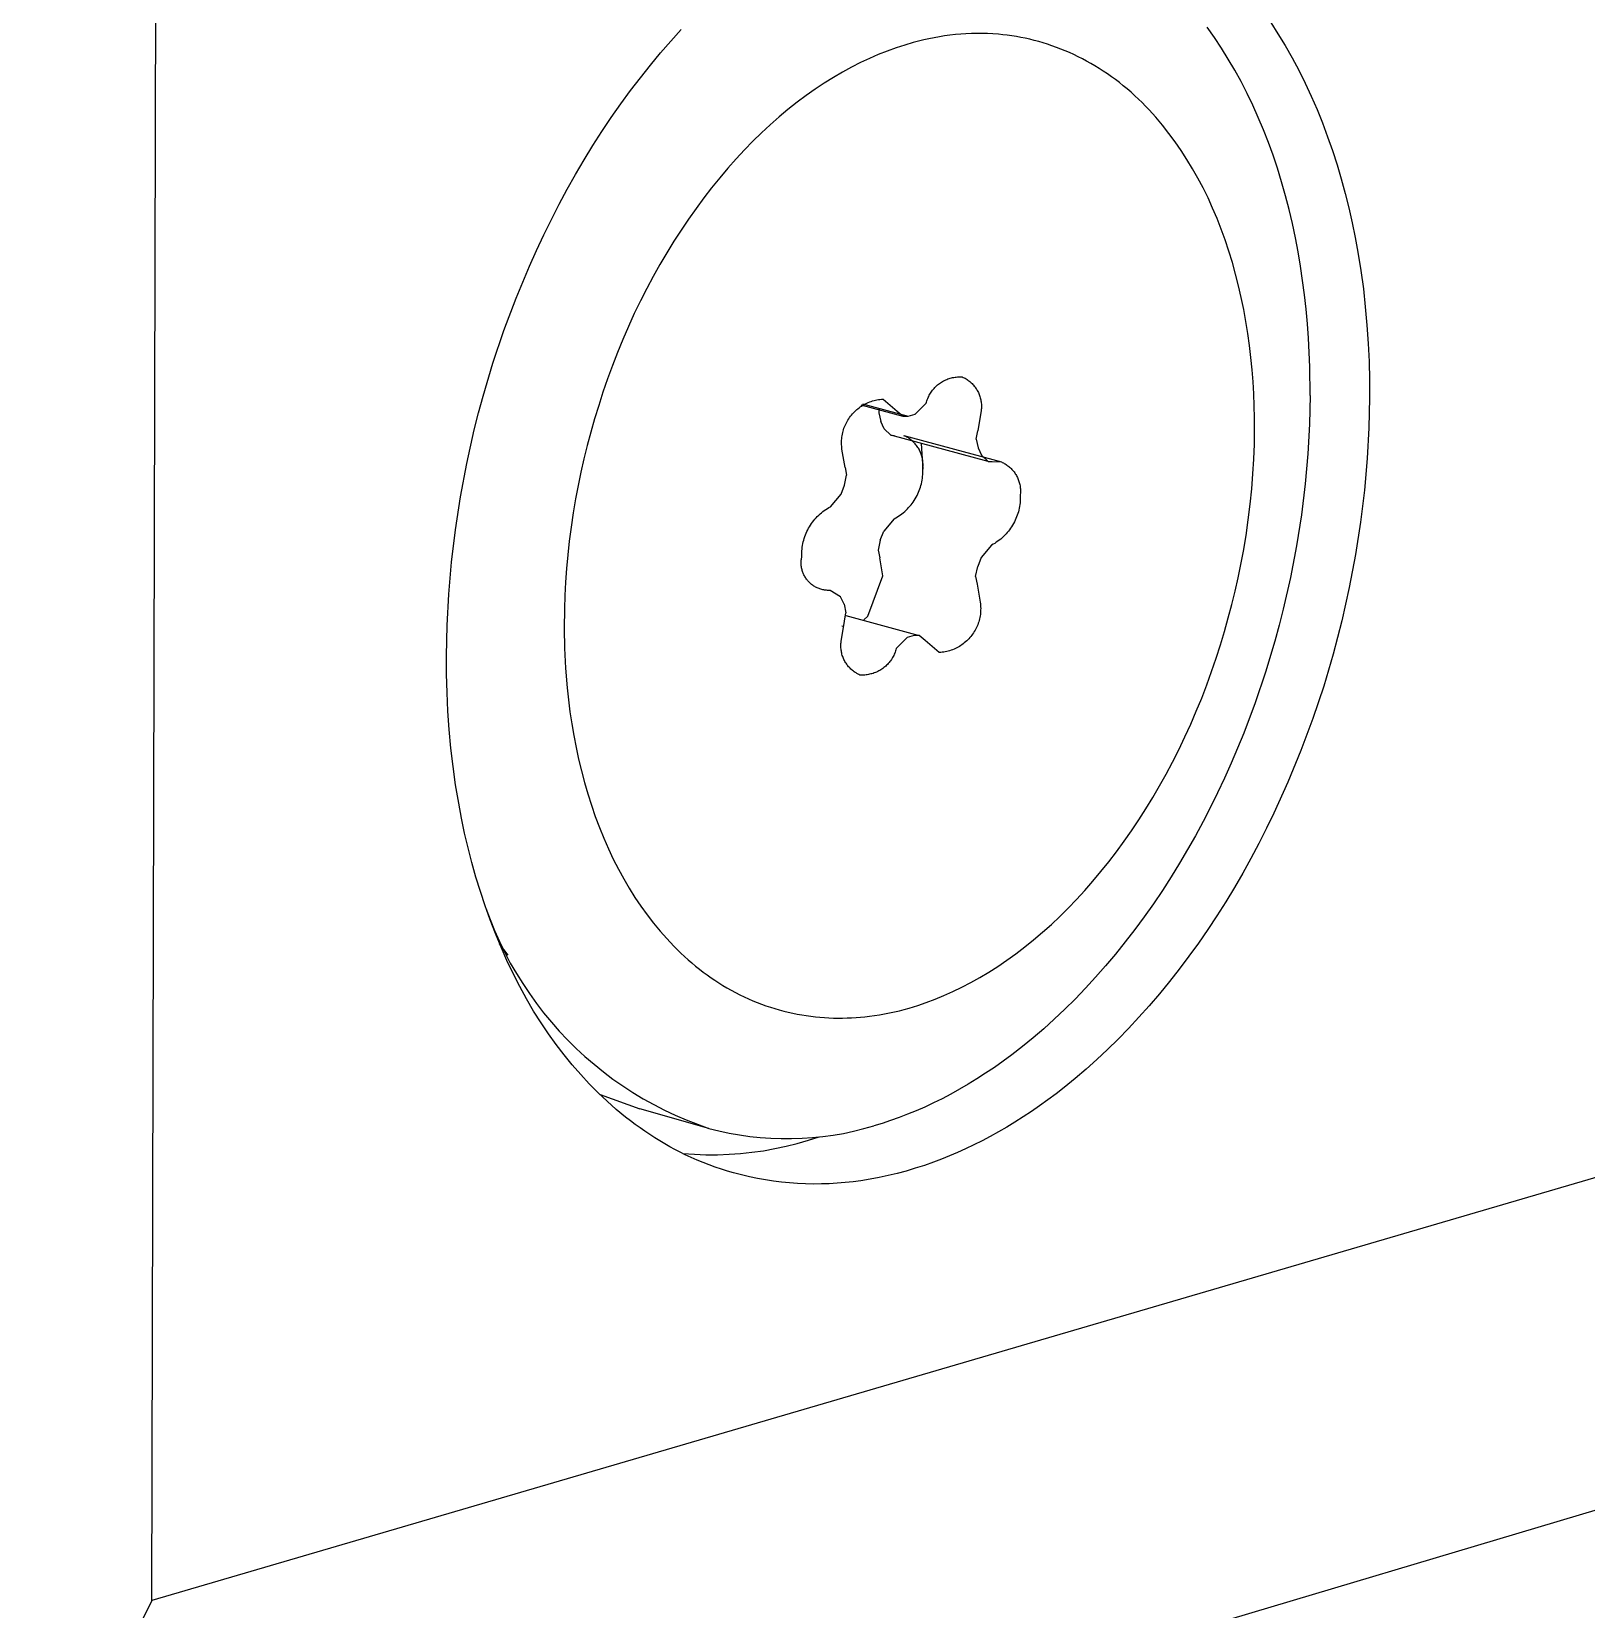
# Model space of a CAD drawing. Header units: millimetres. Extents: x -573 to 3430, y 0 to 3769.
# Drawn here: x 1583.23 to 1598.16, y 269.02 to 284.17 of the extents above; entities that cross this region are included whole.
import ezdxf

# ---------------------------------------------------------------- set-up
doc = ezdxf.new("R2010")
doc.units = ezdxf.units.MM
doc.layers.add('01 Basic thick', color=7, linetype='Continuous', lineweight=35)

msp = doc.modelspace()

# ---------------------------------------------------------------- linework, layer by layer
at = {"layer": '01 Basic thick', "lineweight": -3}
for p, q in [((1584.381, 269.102), (1584.514, 323.545)), ((1656.379, 290.189), (1584.381, 269.102)), ((1583.728, 265.642), (1653.498, 286.442)), ((1589.367, 284.08), (1589.467, 284.19)), ((1594.589, 284.115), (1594.519, 284.214)), ((1595.13, 284.258), (1595.199, 284.151)), ((1589.268, 283.966), (1589.367, 284.08)), ((1591.53, 284.015), (1591.445, 283.984)), ((1591.614, 284.042), (1591.53, 284.015)), ((1591.696, 284.066), (1591.614, 284.042)), ((1591.746, 284.079), (1591.696, 284.066)), ((1591.796, 284.091), (1591.746, 284.079)), ((1591.846, 284.102), (1591.796, 284.091)), ((1591.896, 284.112), (1591.846, 284.102)), ((1591.947, 284.121), (1591.896, 284.112)), ((1591.997, 284.129), (1591.947, 284.121)), ((1592.048, 284.136), (1591.997, 284.129)), ((1592.1, 284.142), (1592.048, 284.136)), ((1592.151, 284.146), (1592.1, 284.142)), ((1592.202, 284.15), (1592.151, 284.146)), ((1592.254, 284.152), (1592.202, 284.15)), ((1592.305, 284.153), (1592.254, 284.152)), ((1592.357, 284.153), (1592.305, 284.153)), ((1592.409, 284.152), (1592.357, 284.153)), ((1592.461, 284.149), (1592.409, 284.152)), ((1592.513, 284.145), (1592.461, 284.149)), ((1592.556, 284.141), (1592.513, 284.145)), ((1592.599, 284.136), (1592.556, 284.141)), ((1592.643, 284.13), (1592.599, 284.136)), ((1592.686, 284.124), (1592.643, 284.13)), ((1592.729, 284.116), (1592.686, 284.124)), ((1592.772, 284.107), (1592.729, 284.116)), ((1592.815, 284.097), (1592.772, 284.107)), ((1592.858, 284.087), (1592.815, 284.097)), ((1592.901, 284.075), (1592.858, 284.087)), ((1592.943, 284.063), (1592.901, 284.075)), ((1592.986, 284.05), (1592.943, 284.063)), ((1593.028, 284.035), (1592.986, 284.05)), ((1593.071, 284.02), (1593.028, 284.035)), ((1593.113, 284.004), (1593.071, 284.02)), ((1594.656, 284.013), (1594.589, 284.115)), ((1594.721, 283.908), (1594.656, 284.013)), ((1595.199, 284.151), (1595.269, 284.037)), ((1595.269, 284.037), (1595.336, 283.92)), ((1589.17, 283.848), (1589.268, 283.966)), ((1591.188, 283.873), (1591.102, 283.829)), ((1591.274, 283.913), (1591.188, 283.873)), ((1591.36, 283.951), (1591.274, 283.913)), ((1591.445, 283.984), (1591.36, 283.951)), ((1593.155, 283.987), (1593.113, 284.004)), ((1593.196, 283.969), (1593.155, 283.987)), ((1593.238, 283.95), (1593.196, 283.969)), ((1593.279, 283.93), (1593.238, 283.95)), ((1593.32, 283.91), (1593.279, 283.93)), ((1593.361, 283.888), (1593.32, 283.91)), ((1593.401, 283.865), (1593.361, 283.888)), ((1593.441, 283.842), (1593.401, 283.865)), ((1594.784, 283.801), (1594.721, 283.908)), ((1595.336, 283.92), (1595.4, 283.8)), ((1588.979, 283.604), (1589.074, 283.728)), ((1589.074, 283.728), (1589.17, 283.848)), ((1590.928, 283.73), (1590.84, 283.676)), ((1591.015, 283.781), (1590.928, 283.73)), ((1591.102, 283.829), (1591.015, 283.781)), ((1593.481, 283.817), (1593.441, 283.842)), ((1593.521, 283.792), (1593.481, 283.817)), ((1593.56, 283.766), (1593.521, 283.792)), ((1593.599, 283.738), (1593.56, 283.766)), ((1593.637, 283.71), (1593.599, 283.738)), ((1593.676, 283.681), (1593.637, 283.71)), ((1594.844, 283.691), (1594.784, 283.801)), ((1595.4, 283.8), (1595.461, 283.677)), ((1588.886, 283.477), (1588.979, 283.604)), ((1590.753, 283.618), (1590.666, 283.557)), ((1590.84, 283.676), (1590.753, 283.618)), ((1593.713, 283.651), (1593.676, 283.681)), ((1593.751, 283.62), (1593.713, 283.651)), ((1593.788, 283.588), (1593.751, 283.62)), ((1593.824, 283.555), (1593.788, 283.588)), ((1594.902, 283.578), (1594.844, 283.691)), ((1594.957, 283.463), (1594.902, 283.578)), ((1595.461, 283.677), (1595.519, 283.552)), ((1588.794, 283.346), (1588.886, 283.477)), ((1590.492, 283.424), (1590.406, 283.352)), ((1590.579, 283.492), (1590.492, 283.424)), ((1590.666, 283.557), (1590.579, 283.492)), ((1593.859, 283.523), (1593.824, 283.555)), ((1593.893, 283.49), (1593.859, 283.523)), ((1593.927, 283.455), (1593.893, 283.49)), ((1593.961, 283.42), (1593.927, 283.455)), ((1593.994, 283.385), (1593.961, 283.42)), ((1595.01, 283.346), (1594.957, 283.463)), ((1595.519, 283.552), (1595.574, 283.424)), ((1595.574, 283.424), (1595.627, 283.294)), ((1588.705, 283.213), (1588.794, 283.346)), ((1590.32, 283.276), (1590.237, 283.199)), ((1590.406, 283.352), (1590.32, 283.276)), ((1594.026, 283.348), (1593.994, 283.385)), ((1594.09, 283.273), (1594.026, 283.348)), ((1594.152, 283.194), (1594.09, 283.273)), ((1595.06, 283.227), (1595.01, 283.346)), ((1595.627, 283.294), (1595.676, 283.162)), ((1588.618, 283.077), (1588.705, 283.213)), ((1590.155, 283.119), (1590.074, 283.036)), ((1590.237, 283.199), (1590.155, 283.119)), ((1594.212, 283.113), (1594.152, 283.194)), ((1594.269, 283.029), (1594.212, 283.113)), ((1595.107, 283.106), (1595.06, 283.227)), ((1595.152, 282.983), (1595.107, 283.106)), ((1595.676, 283.162), (1595.723, 283.028)), ((1588.533, 282.94), (1588.618, 283.077)), ((1590.074, 283.036), (1589.993, 282.949)), ((1594.325, 282.943), (1594.269, 283.029)), ((1595.194, 282.858), (1595.152, 282.983)), ((1595.723, 283.028), (1595.766, 282.893)), ((1588.451, 282.8), (1588.533, 282.94)), ((1589.914, 282.86), (1589.836, 282.767)), ((1589.993, 282.949), (1589.914, 282.86)), ((1594.379, 282.854), (1594.325, 282.943)), ((1594.43, 282.763), (1594.379, 282.854)), ((1595.234, 282.727), (1595.194, 282.858)), ((1595.766, 282.893), (1595.807, 282.756)), ((1588.294, 282.513), (1588.371, 282.658)), ((1588.371, 282.658), (1588.451, 282.8)), ((1589.759, 282.672), (1589.683, 282.574)), ((1589.836, 282.767), (1589.759, 282.672)), ((1594.48, 282.669), (1594.43, 282.763)), ((1594.527, 282.574), (1594.48, 282.669)), ((1595.271, 282.595), (1595.234, 282.727)), ((1595.807, 282.756), (1595.845, 282.617)), ((1588.219, 282.367), (1588.294, 282.513)), ((1589.683, 282.574), (1589.609, 282.473)), ((1594.571, 282.476), (1594.527, 282.574)), ((1595.306, 282.461), (1595.271, 282.595)), ((1595.845, 282.617), (1595.88, 282.477)), ((1588.146, 282.218), (1588.219, 282.367)), ((1589.536, 282.37), (1589.465, 282.265)), ((1589.609, 282.473), (1589.536, 282.37)), ((1594.614, 282.376), (1594.571, 282.476)), ((1594.654, 282.275), (1594.614, 282.376)), ((1595.338, 282.327), (1595.306, 282.461)), ((1595.88, 282.477), (1595.912, 282.336)), ((1588.076, 282.068), (1588.146, 282.218)), ((1589.465, 282.265), (1589.395, 282.157)), ((1594.691, 282.172), (1594.654, 282.275)), ((1595.367, 282.191), (1595.338, 282.327)), ((1595.912, 282.336), (1595.941, 282.194)), ((1595.941, 282.194), (1595.967, 282.052)), ((1588.008, 281.917), (1588.076, 282.068)), ((1589.327, 282.046), (1589.261, 281.934)), ((1589.395, 282.157), (1589.327, 282.046)), ((1594.727, 282.063), (1594.691, 282.172)), ((1594.761, 281.953), (1594.727, 282.063)), ((1595.393, 282.055), (1595.367, 282.191)), ((1595.416, 281.918), (1595.393, 282.055)), ((1595.967, 282.052), (1595.995, 281.877)), ((1587.88, 281.61), (1588.008, 281.917)), ((1589.261, 281.934), (1589.197, 281.82)), ((1594.792, 281.842), (1594.761, 281.953)), ((1595.436, 281.78), (1595.416, 281.918)), ((1589.197, 281.82), (1589.135, 281.704)), ((1594.82, 281.73), (1594.792, 281.842)), ((1595.454, 281.642), (1595.436, 281.78)), ((1595.995, 281.877), (1596.019, 281.702)), ((1587.764, 281.299), (1587.88, 281.61)), ((1589.135, 281.704), (1589.075, 281.584)), ((1594.846, 281.616), (1594.82, 281.73)), ((1594.87, 281.502), (1594.846, 281.616)), ((1595.47, 281.504), (1595.454, 281.642)), ((1596.019, 281.702), (1596.038, 281.527)), ((1589.016, 281.462), (1588.96, 281.339)), ((1589.075, 281.584), (1589.016, 281.462)), ((1594.891, 281.387), (1594.87, 281.502)), ((1595.482, 281.365), (1595.47, 281.504)), ((1596.038, 281.527), (1596.054, 281.352)), ((1587.658, 280.986), (1587.764, 281.299)), ((1588.96, 281.339), (1588.906, 281.215)), ((1594.909, 281.272), (1594.891, 281.387)), ((1595.493, 281.227), (1595.482, 281.365)), ((1596.054, 281.352), (1596.066, 281.176)), ((1588.906, 281.215), (1588.855, 281.09)), ((1594.925, 281.156), (1594.909, 281.272)), ((1594.939, 281.04), (1594.925, 281.156)), ((1595.5, 281.089), (1595.493, 281.227)), ((1596.066, 281.176), (1596.074, 281.002)), ((1587.564, 280.671), (1587.658, 280.986)), ((1588.855, 281.09), (1588.806, 280.964)), ((1594.95, 280.924), (1594.939, 281.04)), ((1595.506, 280.951), (1595.5, 281.089)), ((1596.074, 281.002), (1596.078, 280.827)), ((1588.76, 280.837), (1588.715, 280.709)), ((1588.806, 280.964), (1588.76, 280.837)), ((1592.008, 280.826), (1592.018, 280.83)), ((1592.018, 280.83), (1592.029, 280.835)), ((1592.029, 280.835), (1592.04, 280.838)), ((1592.04, 280.838), (1592.051, 280.842)), ((1592.051, 280.842), (1592.062, 280.845)), ((1592.062, 280.845), (1592.074, 280.848)), ((1592.074, 280.848), (1592.085, 280.85)), ((1592.085, 280.85), (1592.097, 280.852)), ((1592.097, 280.852), (1592.108, 280.853)), ((1592.108, 280.853), (1592.12, 280.854)), ((1592.12, 280.854), (1592.131, 280.855)), ((1592.131, 280.855), (1592.143, 280.855)), ((1592.143, 280.855), (1592.155, 280.855)), ((1592.155, 280.855), (1592.166, 280.855)), ((1592.166, 280.855), (1592.176, 280.85)), ((1592.176, 280.85), (1592.185, 280.846)), ((1592.185, 280.846), (1592.194, 280.841)), ((1592.194, 280.841), (1592.203, 280.835)), ((1592.203, 280.835), (1592.212, 280.83)), ((1594.96, 280.808), (1594.95, 280.924)), ((1595.509, 280.677), (1595.506, 280.951)), ((1588.715, 280.709), (1588.674, 280.581)), ((1591.849, 280.678), (1591.855, 280.688)), ((1591.855, 280.688), (1591.861, 280.698)), ((1591.861, 280.698), (1591.867, 280.708)), ((1591.867, 280.708), (1591.874, 280.717)), ((1591.874, 280.717), (1591.881, 280.726)), ((1591.881, 280.726), (1591.888, 280.735)), ((1591.888, 280.735), (1591.896, 280.744)), ((1591.896, 280.744), (1591.904, 280.753)), ((1591.904, 280.753), (1591.912, 280.761)), ((1591.912, 280.761), (1591.92, 280.769)), ((1591.92, 280.769), (1591.929, 280.777)), ((1591.929, 280.777), (1591.938, 280.784)), ((1591.938, 280.784), (1591.947, 280.791)), ((1591.947, 280.791), (1591.957, 280.798)), ((1591.957, 280.798), (1591.967, 280.804)), ((1591.967, 280.804), (1591.977, 280.81)), ((1591.977, 280.81), (1591.987, 280.816)), ((1591.987, 280.816), (1591.997, 280.821)), ((1591.997, 280.821), (1592.008, 280.826)), ((1592.212, 280.83), (1592.221, 280.824)), ((1592.221, 280.824), (1592.229, 280.818)), ((1592.229, 280.818), (1592.238, 280.811)), ((1592.238, 280.811), (1592.246, 280.804)), ((1592.246, 280.804), (1592.253, 280.797)), ((1592.253, 280.797), (1592.261, 280.79)), ((1592.261, 280.79), (1592.268, 280.782)), ((1592.268, 280.782), (1592.275, 280.775)), ((1592.275, 280.775), (1592.282, 280.767)), ((1592.282, 280.767), (1592.289, 280.758)), ((1592.289, 280.758), (1592.295, 280.75)), ((1592.295, 280.75), (1592.301, 280.741)), ((1592.301, 280.741), (1592.306, 280.732)), ((1592.306, 280.732), (1592.311, 280.723)), ((1592.311, 280.723), (1592.316, 280.714)), ((1592.316, 280.714), (1592.321, 280.704)), ((1592.321, 280.704), (1592.325, 280.695)), ((1592.325, 280.695), (1592.329, 280.685)), ((1592.329, 280.685), (1592.333, 280.675)), ((1594.967, 280.691), (1594.96, 280.808)), ((1594.971, 280.576), (1594.967, 280.691)), ((1596.078, 280.827), (1596.079, 280.654)), ((1587.52, 280.509), (1587.564, 280.671)), ((1588.674, 280.581), (1588.634, 280.453)), ((1591.131, 280.52), (1591.141, 280.53)), ((1591.141, 280.53), (1591.152, 280.54)), ((1591.152, 280.54), (1591.164, 280.549)), ((1591.164, 280.549), (1591.175, 280.558)), ((1591.175, 280.558), (1591.187, 280.567)), ((1591.187, 280.567), (1591.199, 280.575)), ((1591.599, 280.475), (1591.194, 280.584)), ((1591.199, 280.575), (1591.211, 280.582)), ((1591.209, 280.596), (1591.648, 280.478)), ((1591.211, 280.582), (1591.224, 280.59)), ((1591.224, 280.59), (1591.237, 280.597)), ((1591.237, 280.597), (1591.25, 280.603)), ((1591.25, 280.603), (1591.264, 280.609)), ((1591.264, 280.609), (1591.277, 280.614)), ((1591.277, 280.614), (1591.291, 280.619)), ((1591.291, 280.619), (1591.305, 280.624)), ((1591.305, 280.624), (1591.319, 280.628)), ((1591.319, 280.628), (1591.333, 280.632)), ((1591.333, 280.632), (1591.347, 280.635)), ((1591.347, 280.635), (1591.362, 280.637)), ((1591.362, 280.637), (1591.376, 280.639)), ((1591.369, 280.552), (1591.366, 280.51)), ((1591.376, 280.639), (1591.391, 280.641)), ((1591.391, 280.641), (1591.405, 280.642)), ((1591.405, 280.642), (1591.542, 280.525)), ((1591.714, 280.496), (1591.82, 280.602)), ((1591.82, 280.602), (1591.823, 280.613)), ((1591.823, 280.613), (1591.826, 280.624)), ((1591.826, 280.624), (1591.83, 280.635)), ((1591.83, 280.635), (1591.834, 280.646)), ((1591.834, 280.646), (1591.839, 280.657)), ((1591.839, 280.657), (1591.844, 280.667)), ((1591.844, 280.667), (1591.849, 280.678)), ((1592.347, 280.531), (1592.315, 280.338)), ((1592.333, 280.675), (1592.336, 280.665)), ((1592.336, 280.665), (1592.339, 280.655)), ((1592.339, 280.655), (1592.342, 280.645)), ((1592.342, 280.645), (1592.344, 280.635)), ((1592.344, 280.635), (1592.346, 280.625)), ((1592.346, 280.625), (1592.348, 280.614)), ((1592.349, 280.541), (1592.347, 280.531)), ((1592.348, 280.614), (1592.349, 280.604)), ((1592.349, 280.604), (1592.35, 280.593)), ((1592.35, 280.552), (1592.349, 280.541)), ((1592.35, 280.593), (1592.35, 280.583)), ((1592.35, 280.583), (1592.35, 280.572)), ((1592.35, 280.572), (1592.35, 280.562)), ((1592.35, 280.562), (1592.35, 280.552)), ((1594.974, 280.46), (1594.971, 280.576)), ((1595.509, 280.677), (1595.503, 280.401)), ((1596.079, 280.654), (1596.072, 280.366)), ((1587.479, 280.346), (1587.52, 280.509)), ((1588.634, 280.453), (1588.598, 280.324)), ((1591.035, 280.374), (1591.041, 280.388)), ((1591.041, 280.388), (1591.047, 280.401)), ((1591.047, 280.401), (1591.053, 280.414)), ((1591.053, 280.414), (1591.06, 280.427)), ((1591.06, 280.427), (1591.068, 280.44)), ((1591.068, 280.44), (1591.076, 280.452)), ((1591.076, 280.452), (1591.084, 280.464)), ((1591.084, 280.464), (1591.092, 280.476)), ((1591.092, 280.476), (1591.102, 280.487)), ((1591.102, 280.487), (1591.111, 280.499)), ((1591.111, 280.499), (1591.121, 280.509)), ((1591.121, 280.509), (1591.131, 280.52)), ((1591.366, 280.51), (1591.384, 280.426)), ((1591.416, 280.355), (1591.384, 280.426)), ((1591.542, 280.525), (1591.599, 280.477)), ((1591.599, 280.477), (1591.648, 280.478)), ((1591.648, 280.478), (1591.714, 280.496)), ((1591.711, 280.5), (1591.712, 280.498)), ((1594.974, 280.346), (1594.974, 280.46)), ((1595.503, 280.401), (1595.487, 280.117)), ((1587.407, 280.023), (1587.479, 280.346)), ((1588.598, 280.324), (1588.564, 280.196)), ((1591.006, 280.217), (1591.007, 280.232)), ((1591.007, 280.246), (1591.008, 280.261)), ((1591.007, 280.232), (1591.007, 280.246)), ((1591.008, 280.261), (1591.01, 280.275)), ((1591.01, 280.275), (1591.012, 280.29)), ((1591.012, 280.29), (1591.015, 280.304)), ((1591.015, 280.304), (1591.018, 280.319)), ((1591.018, 280.319), (1591.022, 280.333)), ((1591.022, 280.333), (1591.026, 280.347)), ((1591.026, 280.347), (1591.03, 280.361)), ((1591.03, 280.361), (1591.035, 280.374)), ((1591.416, 280.355), (1591.479, 280.295)), ((1591.479, 280.295), (1591.516, 280.293)), ((1592.414, 280.042), (1591.479, 280.294)), ((1591.606, 280.291), (1592.542, 280.039)), ((1591.616, 280.286), (1591.606, 280.29)), ((1591.625, 280.281), (1591.616, 280.286)), ((1591.634, 280.276), (1591.625, 280.281)), ((1591.643, 280.271), (1591.634, 280.276)), ((1591.652, 280.265), (1591.643, 280.271)), ((1591.66, 280.26), (1591.652, 280.265)), ((1591.669, 280.253), (1591.66, 280.26)), ((1591.677, 280.247), (1591.669, 280.253)), ((1591.685, 280.24), (1591.677, 280.247)), ((1591.693, 280.233), (1591.685, 280.24)), ((1591.7, 280.226), (1591.693, 280.233)), ((1591.708, 280.219), (1591.7, 280.226)), ((1592.301, 280.258), (1592.315, 280.338)), ((1592.301, 280.258), (1592.32, 280.174)), ((1594.972, 280.207), (1594.974, 280.346)), ((1596.072, 280.366), (1596.056, 280.07)), ((1588.564, 280.196), (1588.532, 280.067)), ((1591.007, 280.203), (1591.006, 280.217)), ((1591.008, 280.188), (1591.007, 280.203)), ((1591.009, 280.173), (1591.008, 280.188)), ((1591.011, 280.159), (1591.009, 280.173)), ((1591.042, 279.984), (1591.011, 280.159)), ((1591.715, 280.211), (1591.708, 280.219)), ((1591.721, 280.203), (1591.715, 280.211)), ((1591.728, 280.195), (1591.721, 280.203)), ((1591.734, 280.186), (1591.728, 280.195)), ((1591.74, 280.178), (1591.734, 280.186)), ((1591.745, 280.169), (1591.74, 280.178)), ((1591.751, 280.16), (1591.745, 280.169)), ((1591.755, 280.151), (1591.751, 280.16)), ((1591.76, 280.141), (1591.755, 280.151)), ((1591.764, 280.132), (1591.76, 280.141)), ((1591.768, 280.122), (1591.764, 280.132)), ((1591.772, 280.112), (1591.768, 280.122)), ((1591.772, 280.216), (1591.787, 279.969)), ((1591.775, 280.103), (1591.772, 280.112)), ((1591.778, 280.093), (1591.775, 280.103)), ((1591.781, 280.082), (1591.778, 280.093)), ((1591.783, 280.072), (1591.781, 280.082)), ((1591.785, 280.062), (1591.783, 280.072)), ((1592.32, 280.174), (1592.352, 280.103)), ((1592.352, 280.103), (1592.415, 280.043)), ((1594.967, 280.066), (1594.972, 280.207)), ((1595.487, 280.117), (1595.461, 279.827)), ((1587.346, 279.703), (1587.407, 280.023)), ((1588.503, 279.939), (1588.476, 279.812)), ((1588.532, 280.067), (1588.503, 279.939)), ((1591.042, 279.984), (1591.055, 279.911)), ((1591.787, 280.052), (1591.785, 280.062)), ((1591.788, 280.041), (1591.787, 280.052)), ((1591.787, 279.969), (1591.788, 279.979)), ((1591.787, 279.951), (1591.787, 279.969)), ((1591.787, 279.933), (1591.787, 279.951)), ((1591.787, 279.916), (1591.787, 279.933)), ((1591.789, 280.031), (1591.788, 280.041)), ((1591.788, 279.979), (1591.789, 279.989)), ((1591.79, 280.021), (1591.789, 280.031)), ((1591.789, 279.989), (1591.79, 280)), ((1591.79, 280.01), (1591.79, 280.021)), ((1591.79, 280), (1591.79, 280.01)), ((1592.415, 280.043), (1592.452, 280.041)), ((1592.452, 280.041), (1592.542, 280.038)), ((1592.542, 280.038), (1592.551, 280.034)), ((1592.551, 280.034), (1592.561, 280.029)), ((1592.561, 280.029), (1592.57, 280.024)), ((1592.57, 280.024), (1592.579, 280.019)), ((1592.579, 280.019), (1592.588, 280.013)), ((1592.588, 280.013), (1592.596, 280.007)), ((1592.596, 280.007), (1592.605, 280.001)), ((1592.605, 280.001), (1592.613, 279.995)), ((1592.613, 279.995), (1592.621, 279.988)), ((1592.621, 279.988), (1592.629, 279.981)), ((1592.629, 279.981), (1592.636, 279.974)), ((1592.636, 279.974), (1592.643, 279.966)), ((1592.643, 279.966), (1592.65, 279.958)), ((1592.65, 279.958), (1592.657, 279.95)), ((1592.657, 279.95), (1592.664, 279.942)), ((1592.664, 279.942), (1592.67, 279.934)), ((1592.67, 279.934), (1592.676, 279.925)), ((1592.676, 279.925), (1592.681, 279.916)), ((1594.947, 279.778), (1594.959, 279.923)), ((1594.959, 279.923), (1594.967, 280.066)), ((1596.056, 280.07), (1596.029, 279.768)), ((1588.476, 279.812), (1588.452, 279.685)), ((1591.002, 279.727), (1591.036, 279.816)), ((1591.036, 279.816), (1591.055, 279.911)), ((1591.753, 279.762), (1591.759, 279.778)), ((1591.759, 279.778), (1591.765, 279.795)), ((1591.765, 279.795), (1591.769, 279.812)), ((1591.769, 279.812), (1591.774, 279.829)), ((1591.774, 279.829), (1591.777, 279.846)), ((1591.777, 279.846), (1591.781, 279.864)), ((1591.781, 279.864), (1591.783, 279.881)), ((1591.783, 279.881), (1591.785, 279.898)), ((1591.785, 279.898), (1591.787, 279.916)), ((1592.681, 279.916), (1592.686, 279.907)), ((1592.686, 279.907), (1592.691, 279.898)), ((1592.691, 279.898), (1592.696, 279.889)), ((1592.696, 279.889), (1592.7, 279.879)), ((1592.7, 279.879), (1592.704, 279.87)), ((1592.704, 279.87), (1592.708, 279.86)), ((1592.708, 279.86), (1592.711, 279.85)), ((1592.711, 279.85), (1592.714, 279.84)), ((1592.714, 279.84), (1592.717, 279.83)), ((1592.717, 279.83), (1592.719, 279.82)), ((1592.719, 279.82), (1592.721, 279.809)), ((1592.721, 279.809), (1592.723, 279.799)), ((1592.723, 279.799), (1592.724, 279.789)), ((1592.724, 279.789), (1592.725, 279.778)), ((1592.725, 279.778), (1592.725, 279.768)), ((1594.932, 279.631), (1594.947, 279.778)), ((1595.461, 279.827), (1595.424, 279.531)), ((1587.297, 279.386), (1587.346, 279.703)), ((1588.452, 279.685), (1588.429, 279.548)), ((1590.901, 279.608), (1591.002, 279.727)), ((1591.663, 279.612), (1591.674, 279.625)), ((1591.674, 279.625), (1591.685, 279.639)), ((1591.685, 279.639), (1591.695, 279.653)), ((1591.695, 279.653), (1591.705, 279.668)), ((1591.705, 279.668), (1591.715, 279.683)), ((1591.715, 279.683), (1591.723, 279.698)), ((1591.723, 279.698), (1591.732, 279.714)), ((1591.732, 279.714), (1591.739, 279.73)), ((1591.739, 279.73), (1591.746, 279.746)), ((1591.746, 279.746), (1591.753, 279.762)), ((1592.719, 279.628), (1592.716, 279.611)), ((1592.721, 279.646), (1592.719, 279.628)), ((1592.722, 279.663), (1592.721, 279.646)), ((1592.723, 279.681), (1592.722, 279.663)), ((1592.724, 279.726), (1592.723, 279.716)), ((1592.723, 279.716), (1592.723, 279.698)), ((1592.723, 279.698), (1592.723, 279.681)), ((1592.725, 279.737), (1592.724, 279.726)), ((1592.725, 279.768), (1592.726, 279.758)), ((1592.726, 279.758), (1592.725, 279.747)), ((1592.725, 279.747), (1592.725, 279.737)), ((1594.914, 279.482), (1594.932, 279.631)), ((1596.029, 279.768), (1595.992, 279.46)), ((1588.429, 279.548), (1588.408, 279.412)), ((1590.728, 279.46), (1590.739, 279.474)), ((1590.739, 279.474), (1590.751, 279.488)), ((1590.751, 279.488), (1590.762, 279.501)), ((1590.762, 279.501), (1590.774, 279.514)), ((1590.774, 279.514), (1590.787, 279.526)), ((1590.787, 279.526), (1590.8, 279.538)), ((1590.8, 279.538), (1590.813, 279.55)), ((1590.813, 279.55), (1590.827, 279.561)), ((1590.827, 279.561), (1590.841, 279.571)), ((1590.841, 279.571), (1590.856, 279.581)), ((1590.856, 279.581), (1590.871, 279.591)), ((1590.871, 279.591), (1590.886, 279.6)), ((1590.886, 279.6), (1590.901, 279.608)), ((1591.513, 279.492), (1591.412, 279.374)), ((1591.513, 279.492), (1591.528, 279.501)), ((1591.528, 279.501), (1591.543, 279.51)), ((1591.543, 279.51), (1591.558, 279.519)), ((1591.558, 279.519), (1591.573, 279.529)), ((1591.573, 279.529), (1591.587, 279.539)), ((1591.587, 279.539), (1591.6, 279.55)), ((1591.6, 279.55), (1591.614, 279.562)), ((1591.614, 279.562), (1591.627, 279.574)), ((1591.627, 279.574), (1591.639, 279.586)), ((1591.639, 279.586), (1591.651, 279.599)), ((1591.651, 279.599), (1591.663, 279.612)), ((1592.674, 279.477), (1592.667, 279.461)), ((1592.682, 279.493), (1592.674, 279.477)), ((1592.688, 279.509), (1592.682, 279.493)), ((1592.694, 279.526), (1592.688, 279.509)), ((1592.7, 279.542), (1592.694, 279.526)), ((1592.705, 279.559), (1592.7, 279.542)), ((1592.709, 279.576), (1592.705, 279.559)), ((1592.713, 279.594), (1592.709, 279.576)), ((1592.716, 279.611), (1592.713, 279.594)), ((1594.892, 279.332), (1594.914, 279.482)), ((1595.424, 279.531), (1595.377, 279.231)), ((1587.26, 279.074), (1587.297, 279.386)), ((1588.408, 279.412), (1588.391, 279.278)), ((1590.649, 279.304), (1590.654, 279.321)), ((1590.654, 279.321), (1590.66, 279.337)), ((1590.66, 279.337), (1590.667, 279.354)), ((1590.667, 279.354), (1590.674, 279.37)), ((1590.674, 279.37), (1590.682, 279.386)), ((1590.682, 279.386), (1590.69, 279.401)), ((1590.69, 279.401), (1590.699, 279.416)), ((1590.699, 279.416), (1590.708, 279.431)), ((1590.708, 279.431), (1590.718, 279.446)), ((1590.718, 279.446), (1590.728, 279.46)), ((1591.379, 279.286), (1591.412, 279.374)), ((1592.562, 279.321), (1592.549, 279.309)), ((1592.575, 279.333), (1592.562, 279.321)), ((1592.587, 279.346), (1592.575, 279.333)), ((1592.598, 279.359), (1592.587, 279.346)), ((1592.61, 279.372), (1592.598, 279.359)), ((1592.62, 279.386), (1592.61, 279.372)), ((1592.631, 279.401), (1592.62, 279.386)), ((1592.64, 279.415), (1592.631, 279.401)), ((1592.65, 279.43), (1592.64, 279.415)), ((1592.658, 279.446), (1592.65, 279.43)), ((1592.667, 279.461), (1592.658, 279.446)), ((1594.867, 279.181), (1594.892, 279.332)), ((1595.992, 279.46), (1595.943, 279.148)), ((1588.391, 279.278), (1588.376, 279.145)), ((1590.625, 279.165), (1590.626, 279.183)), ((1590.625, 279.147), (1590.625, 279.165)), ((1590.626, 279.183), (1590.628, 279.2)), ((1590.628, 279.2), (1590.63, 279.218)), ((1590.63, 279.218), (1590.632, 279.235)), ((1590.632, 279.235), (1590.635, 279.253)), ((1590.635, 279.253), (1590.639, 279.27)), ((1590.639, 279.27), (1590.644, 279.287)), ((1590.644, 279.287), (1590.649, 279.304)), ((1591.379, 279.286), (1591.36, 279.191)), ((1591.36, 279.191), (1591.373, 279.118)), ((1592.448, 279.239), (1592.348, 279.121)), ((1592.464, 279.247), (1592.448, 279.239)), ((1592.479, 279.256), (1592.464, 279.247)), ((1592.493, 279.266), (1592.479, 279.256)), ((1592.508, 279.276), (1592.493, 279.266)), ((1592.522, 279.286), (1592.508, 279.276)), ((1592.536, 279.297), (1592.522, 279.286)), ((1592.549, 279.309), (1592.536, 279.297)), ((1594.843, 279.053), (1594.867, 279.181)), ((1595.377, 279.231), (1595.319, 278.928)), ((1587.233, 278.767), (1587.26, 279.074)), ((1588.364, 279.013), (1588.355, 278.883)), ((1588.376, 279.145), (1588.364, 279.013)), ((1590.619, 279.085), (1590.62, 279.094)), ((1590.619, 279.075), (1590.619, 279.085)), ((1590.619, 279.066), (1590.619, 279.075)), ((1590.619, 279.057), (1590.619, 279.066)), ((1590.619, 279.048), (1590.619, 279.057)), ((1590.62, 279.039), (1590.619, 279.048)), ((1590.62, 279.094), (1590.621, 279.103)), ((1590.621, 279.03), (1590.62, 279.039)), ((1590.621, 279.103), (1590.622, 279.112)), ((1590.623, 279.021), (1590.621, 279.03)), ((1590.622, 279.112), (1590.624, 279.121)), ((1590.625, 279.012), (1590.623, 279.021)), ((1590.624, 279.121), (1590.626, 279.13)), ((1590.626, 279.13), (1590.625, 279.147)), ((1590.627, 279.003), (1590.625, 279.012)), ((1591.404, 278.944), (1591.373, 279.118)), ((1592.295, 278.937), (1592.315, 279.032)), ((1592.348, 279.121), (1592.315, 279.032)), ((1594.817, 278.925), (1594.843, 279.053)), ((1595.943, 279.148), (1595.884, 278.832)), ((1588.355, 278.883), (1588.348, 278.754)), ((1590.629, 278.994), (1590.627, 279.003)), ((1590.632, 278.986), (1590.629, 278.994)), ((1590.635, 278.977), (1590.632, 278.986)), ((1590.638, 278.969), (1590.635, 278.977)), ((1590.642, 278.96), (1590.638, 278.969)), ((1590.646, 278.952), (1590.642, 278.96)), ((1590.65, 278.944), (1590.646, 278.952)), ((1590.654, 278.936), (1590.65, 278.944)), ((1590.659, 278.928), (1590.654, 278.936)), ((1590.664, 278.921), (1590.659, 278.928)), ((1590.669, 278.913), (1590.664, 278.921)), ((1590.675, 278.906), (1590.669, 278.913)), ((1590.68, 278.899), (1590.675, 278.906)), ((1590.686, 278.892), (1590.68, 278.899)), ((1590.693, 278.885), (1590.686, 278.892)), ((1590.699, 278.879), (1590.693, 278.885)), ((1590.706, 278.872), (1590.699, 278.879)), ((1590.712, 278.866), (1590.706, 278.872)), ((1590.719, 278.861), (1590.712, 278.866)), ((1590.727, 278.855), (1590.719, 278.861)), ((1591.259, 278.556), (1591.404, 278.944)), ((1592.295, 278.937), (1592.308, 278.864)), ((1592.308, 278.864), (1592.339, 278.69)), ((1594.788, 278.797), (1594.817, 278.925)), ((1595.319, 278.928), (1595.25, 278.623)), ((1587.217, 278.467), (1587.233, 278.767)), ((1588.348, 278.754), (1588.344, 278.628)), ((1590.734, 278.85), (1590.727, 278.855)), ((1590.742, 278.845), (1590.734, 278.85)), ((1590.75, 278.84), (1590.742, 278.845)), ((1590.758, 278.836), (1590.75, 278.84)), ((1590.766, 278.831), (1590.758, 278.836)), ((1590.774, 278.828), (1590.766, 278.831)), ((1590.782, 278.824), (1590.774, 278.828)), ((1590.791, 278.821), (1590.782, 278.824)), ((1590.799, 278.818), (1590.791, 278.821)), ((1590.808, 278.815), (1590.799, 278.818)), ((1590.817, 278.812), (1590.808, 278.815)), ((1590.826, 278.81), (1590.817, 278.812)), ((1590.835, 278.808), (1590.826, 278.81)), ((1590.843, 278.807), (1590.835, 278.808)), ((1590.853, 278.806), (1590.843, 278.807)), ((1590.862, 278.805), (1590.853, 278.806)), ((1590.871, 278.804), (1590.862, 278.805)), ((1590.88, 278.804), (1590.871, 278.804)), ((1590.889, 278.804), (1590.88, 278.804)), ((1590.898, 278.804), (1590.889, 278.804)), ((1590.998, 278.742), (1590.898, 278.804)), ((1591.031, 278.672), (1590.998, 278.742)), ((1594.757, 278.668), (1594.788, 278.797)), ((1595.884, 278.832), (1595.813, 278.513)), ((1588.344, 278.628), (1588.342, 278.437)), ((1591.031, 278.672), (1591.049, 278.587)), ((1591.036, 278.507), (1591.049, 278.587)), ((1591.049, 278.564), (1591.753, 278.372)), ((1592.338, 278.559), (1592.335, 278.544)), ((1592.34, 278.573), (1592.338, 278.559)), ((1592.339, 278.69), (1592.341, 278.675)), ((1592.342, 278.588), (1592.34, 278.573)), ((1592.341, 278.675), (1592.342, 278.661)), ((1592.342, 278.661), (1592.343, 278.646)), ((1592.343, 278.602), (1592.342, 278.588)), ((1592.343, 278.646), (1592.344, 278.631)), ((1592.344, 278.631), (1592.343, 278.617)), ((1592.343, 278.617), (1592.343, 278.602)), ((1594.722, 278.539), (1594.757, 278.668)), ((1595.25, 278.623), (1595.211, 278.469)), ((1587.211, 278.174), (1587.217, 278.467)), ((1588.342, 278.437), (1588.345, 278.248)), ((1591.003, 278.314), (1591.036, 278.507)), ((1591.021, 278.457), (1591.009, 278.461)), ((1591.221, 278.521), (1591.259, 278.556)), ((1592.282, 278.409), (1592.274, 278.397)), ((1592.29, 278.422), (1592.282, 278.409)), ((1592.297, 278.434), (1592.29, 278.422)), ((1592.303, 278.448), (1592.297, 278.434)), ((1592.309, 278.461), (1592.303, 278.448)), ((1592.315, 278.474), (1592.309, 278.461)), ((1592.32, 278.488), (1592.315, 278.474)), ((1592.324, 278.502), (1592.32, 278.488)), ((1592.328, 278.516), (1592.324, 278.502)), ((1592.332, 278.53), (1592.328, 278.516)), ((1592.335, 278.544), (1592.332, 278.53)), ((1594.647, 278.281), (1594.686, 278.41)), ((1594.686, 278.41), (1594.722, 278.539)), ((1595.211, 278.469), (1595.169, 278.316)), ((1595.813, 278.513), (1595.73, 278.193)), ((1591, 278.283), (1591.001, 278.293)), ((1591, 278.272), (1591, 278.283)), ((1591, 278.262), (1591, 278.272)), ((1591.001, 278.252), (1591, 278.262)), ((1591.001, 278.293), (1591.002, 278.304)), ((1591.002, 278.304), (1591.003, 278.314)), ((1591.638, 278.351), (1591.532, 278.245)), ((1591.704, 278.37), (1591.638, 278.351)), ((1591.753, 278.371), (1591.704, 278.37)), ((1591.81, 278.323), (1591.753, 278.371)), ((1591.945, 278.207), (1591.81, 278.323)), ((1592.126, 278.259), (1592.113, 278.252)), ((1592.139, 278.266), (1592.126, 278.259)), ((1592.151, 278.274), (1592.139, 278.266)), ((1592.163, 278.282), (1592.151, 278.274)), ((1592.175, 278.291), (1592.163, 278.282)), ((1592.186, 278.3), (1592.175, 278.291)), ((1592.198, 278.309), (1592.186, 278.3)), ((1592.209, 278.319), (1592.198, 278.309)), ((1592.219, 278.329), (1592.209, 278.319)), ((1592.229, 278.339), (1592.219, 278.329)), ((1592.239, 278.35), (1592.229, 278.339)), ((1592.249, 278.361), (1592.239, 278.35)), ((1592.258, 278.373), (1592.249, 278.361)), ((1592.266, 278.385), (1592.258, 278.373)), ((1592.274, 278.397), (1592.266, 278.385)), ((1594.605, 278.153), (1594.647, 278.281)), ((1595.169, 278.316), (1595.08, 278.02)), ((1587.212, 277.999), (1587.211, 278.174)), ((1588.345, 278.248), (1588.355, 278.058)), ((1591.002, 278.241), (1591.001, 278.252)), ((1591.003, 278.231), (1591.002, 278.241)), ((1591.005, 278.22), (1591.003, 278.231)), ((1591.007, 278.21), (1591.005, 278.22)), ((1591.009, 278.2), (1591.007, 278.21)), ((1591.011, 278.19), (1591.009, 278.2)), ((1591.014, 278.18), (1591.011, 278.19)), ((1591.018, 278.17), (1591.014, 278.18)), ((1591.021, 278.16), (1591.018, 278.17)), ((1591.025, 278.151), (1591.021, 278.16)), ((1591.03, 278.141), (1591.025, 278.151)), ((1591.034, 278.132), (1591.03, 278.141)), ((1591.039, 278.122), (1591.034, 278.132)), ((1591.044, 278.113), (1591.039, 278.122)), ((1591.05, 278.105), (1591.044, 278.113)), ((1591.056, 278.096), (1591.05, 278.105)), ((1591.463, 278.111), (1591.456, 278.102)), ((1591.471, 278.12), (1591.463, 278.111)), ((1591.478, 278.129), (1591.471, 278.12)), ((1591.485, 278.139), (1591.478, 278.129)), ((1591.491, 278.148), (1591.485, 278.139)), ((1591.497, 278.158), (1591.491, 278.148)), ((1591.503, 278.169), (1591.497, 278.158)), ((1591.508, 278.179), (1591.503, 278.169)), ((1591.513, 278.19), (1591.508, 278.179)), ((1591.518, 278.2), (1591.513, 278.19)), ((1591.522, 278.211), (1591.518, 278.2)), ((1591.526, 278.222), (1591.522, 278.211)), ((1591.529, 278.234), (1591.526, 278.222)), ((1591.532, 278.245), (1591.529, 278.234)), ((1591.96, 278.208), (1591.945, 278.207)), ((1591.974, 278.21), (1591.96, 278.208)), ((1591.989, 278.212), (1591.974, 278.21)), ((1592.003, 278.214), (1591.989, 278.212)), ((1592.017, 278.217), (1592.003, 278.214)), ((1592.031, 278.221), (1592.017, 278.217)), ((1592.045, 278.225), (1592.031, 278.221)), ((1592.059, 278.229), (1592.045, 278.225)), ((1592.073, 278.234), (1592.059, 278.229)), ((1592.087, 278.24), (1592.073, 278.234)), ((1592.1, 278.246), (1592.087, 278.24)), ((1592.113, 278.252), (1592.1, 278.246)), ((1594.561, 278.025), (1594.605, 278.153)), ((1595.73, 278.193), (1595.638, 277.883)), ((1587.217, 277.822), (1587.212, 277.999)), ((1588.355, 278.058), (1588.37, 277.868)), ((1591.062, 278.087), (1591.056, 278.096)), ((1591.068, 278.079), (1591.062, 278.087)), ((1591.075, 278.071), (1591.068, 278.079)), ((1591.082, 278.063), (1591.075, 278.071)), ((1591.089, 278.056), (1591.082, 278.063)), ((1591.097, 278.049), (1591.089, 278.056)), ((1591.104, 278.042), (1591.097, 278.049)), ((1591.112, 278.035), (1591.104, 278.042)), ((1591.121, 278.028), (1591.112, 278.035)), ((1591.129, 278.022), (1591.121, 278.028)), ((1591.138, 278.016), (1591.129, 278.022)), ((1591.146, 278.011), (1591.138, 278.016)), ((1591.155, 278.005), (1591.146, 278.011)), ((1591.165, 278), (1591.155, 278.005)), ((1591.174, 277.996), (1591.165, 278)), ((1591.183, 277.991), (1591.174, 277.996)), ((1591.195, 277.991), (1591.183, 277.991)), ((1591.207, 277.99), (1591.195, 277.991)), ((1591.218, 277.991), (1591.207, 277.99)), ((1591.23, 277.991), (1591.218, 277.991)), ((1591.242, 277.992), (1591.23, 277.991)), ((1591.253, 277.994), (1591.242, 277.992)), ((1591.265, 277.996), (1591.253, 277.994)), ((1591.276, 277.998), (1591.265, 277.996)), ((1591.288, 278.001), (1591.276, 277.998)), ((1591.299, 278.004), (1591.288, 278.001)), ((1591.31, 278.007), (1591.299, 278.004)), ((1591.321, 278.011), (1591.31, 278.007)), ((1591.332, 278.015), (1591.321, 278.011)), ((1591.343, 278.02), (1591.332, 278.015)), ((1591.354, 278.025), (1591.343, 278.02)), ((1591.364, 278.03), (1591.354, 278.025)), ((1591.374, 278.036), (1591.364, 278.03)), ((1591.384, 278.042), (1591.374, 278.036)), ((1591.394, 278.048), (1591.384, 278.042)), ((1591.404, 278.055), (1591.394, 278.048)), ((1591.413, 278.062), (1591.404, 278.055)), ((1591.422, 278.069), (1591.413, 278.062)), ((1591.431, 278.077), (1591.422, 278.069)), ((1591.44, 278.085), (1591.431, 278.077)), ((1591.448, 278.093), (1591.44, 278.085)), ((1591.456, 278.102), (1591.448, 278.093)), ((1594.515, 277.897), (1594.561, 278.025)), ((1595.08, 278.02), (1594.98, 277.725)), ((1587.225, 277.645), (1587.217, 277.822)), ((1588.37, 277.868), (1588.383, 277.753)), ((1594.466, 277.77), (1594.515, 277.897)), ((1595.638, 277.883), (1595.534, 277.573)), ((1588.383, 277.753), (1588.398, 277.638)), ((1594.414, 277.644), (1594.466, 277.77)), ((1594.98, 277.725), (1594.87, 277.433)), ((1587.238, 277.468), (1587.225, 277.645)), ((1588.398, 277.638), (1588.415, 277.523)), ((1588.415, 277.523), (1588.435, 277.409)), ((1594.305, 277.396), (1594.361, 277.52)), ((1594.361, 277.52), (1594.414, 277.644)), ((1595.534, 277.573), (1595.42, 277.267)), ((1587.255, 277.29), (1587.238, 277.468)), ((1588.435, 277.409), (1588.457, 277.295)), ((1594.246, 277.274), (1594.305, 277.396)), ((1594.87, 277.433), (1594.749, 277.145)), ((1587.275, 277.113), (1587.255, 277.29)), ((1588.457, 277.295), (1588.481, 277.182)), ((1594.185, 277.154), (1594.246, 277.274)), ((1595.42, 277.267), (1595.295, 276.963)), ((1587.3, 276.936), (1587.275, 277.113)), ((1588.481, 277.182), (1588.508, 277.07)), ((1588.508, 277.07), (1588.538, 276.959)), ((1594.125, 277.039), (1594.185, 277.154)), ((1594.749, 277.145), (1594.685, 277.002)), ((1587.329, 276.76), (1587.3, 276.936)), ((1588.538, 276.959), (1588.57, 276.849)), ((1593.997, 276.816), (1594.062, 276.926)), ((1594.062, 276.926), (1594.125, 277.039)), ((1594.685, 277.002), (1594.619, 276.861)), ((1595.295, 276.963), (1595.16, 276.665)), ((1587.356, 276.616), (1587.329, 276.76)), ((1588.57, 276.849), (1588.604, 276.74)), ((1588.604, 276.74), (1588.641, 276.633)), ((1593.931, 276.707), (1593.997, 276.816)), ((1594.619, 276.861), (1594.55, 276.722)), ((1587.386, 276.472), (1587.356, 276.616)), ((1588.641, 276.633), (1588.681, 276.528)), ((1593.792, 276.496), (1593.862, 276.6)), ((1593.862, 276.6), (1593.931, 276.707)), ((1594.55, 276.722), (1594.479, 276.584)), ((1595.16, 276.665), (1595.089, 276.519)), ((1587.419, 276.33), (1587.386, 276.472)), ((1588.681, 276.528), (1588.722, 276.424)), ((1593.721, 276.394), (1593.792, 276.496)), ((1594.406, 276.448), (1594.331, 276.315)), ((1594.479, 276.584), (1594.406, 276.448)), ((1595.089, 276.519), (1595.015, 276.374)), ((1587.456, 276.189), (1587.419, 276.33)), ((1588.722, 276.424), (1588.767, 276.323)), ((1588.767, 276.323), (1588.814, 276.223)), ((1593.574, 276.197), (1593.648, 276.294)), ((1593.648, 276.294), (1593.721, 276.394)), ((1594.331, 276.315), (1594.253, 276.183)), ((1595.015, 276.374), (1594.939, 276.23)), ((1587.495, 276.049), (1587.456, 276.189)), ((1588.814, 276.223), (1588.863, 276.126)), ((1593.498, 276.103), (1593.574, 276.197)), ((1594.253, 276.183), (1594.174, 276.054)), ((1594.939, 276.23), (1594.861, 276.089)), ((1587.537, 275.911), (1587.495, 276.049)), ((1588.863, 276.126), (1588.914, 276.033)), ((1588.914, 276.033), (1588.967, 275.943)), ((1593.344, 275.922), (1593.421, 276.011)), ((1593.421, 276.011), (1593.498, 276.103)), ((1594.174, 276.054), (1594.089, 275.922)), ((1594.861, 276.089), (1594.781, 275.95)), ((1587.582, 275.775), (1587.537, 275.911)), ((1588.967, 275.943), (1589.022, 275.855)), ((1589.022, 275.855), (1589.079, 275.77)), ((1593.185, 275.753), (1593.265, 275.836)), ((1593.265, 275.836), (1593.344, 275.922)), ((1594.089, 275.922), (1594.002, 275.794)), ((1594.781, 275.95), (1594.698, 275.814)), ((1587.631, 275.64), (1587.582, 275.775)), ((1587.591, 275.751), (1587.63, 275.643)), ((1589.079, 275.77), (1589.138, 275.688)), ((1589.138, 275.688), (1589.2, 275.609)), ((1593.104, 275.673), (1593.185, 275.753)), ((1594.002, 275.794), (1593.914, 275.668)), ((1594.612, 275.679), (1594.525, 275.546)), ((1594.698, 275.814), (1594.612, 275.679)), ((1587.63, 275.643), (1587.674, 275.536)), ((1587.682, 275.508), (1587.631, 275.64)), ((1587.674, 275.536), (1587.721, 275.431)), ((1589.2, 275.609), (1589.263, 275.532)), ((1589.263, 275.532), (1589.328, 275.459)), ((1592.938, 275.52), (1593.023, 275.596)), ((1593.023, 275.596), (1593.104, 275.673)), ((1593.823, 275.546), (1593.731, 275.427)), ((1593.914, 275.668), (1593.823, 275.546)), ((1594.525, 275.546), (1594.435, 275.417)), ((1587.736, 275.377), (1587.682, 275.508)), ((1587.721, 275.431), (1587.771, 275.327)), ((1587.805, 275.3), (1587.722, 275.409)), ((1587.793, 275.249), (1587.736, 275.377)), ((1589.328, 275.459), (1589.395, 275.388)), ((1589.395, 275.388), (1589.429, 275.354)), ((1592.68, 275.313), (1592.766, 275.379)), ((1592.766, 275.379), (1592.852, 275.448)), ((1592.852, 275.448), (1592.938, 275.52)), ((1593.731, 275.427), (1593.638, 275.31)), ((1594.435, 275.417), (1594.344, 275.29)), ((1587.771, 275.327), (1587.825, 275.225)), ((1587.853, 275.124), (1587.793, 275.249)), ((1587.825, 275.225), (1587.883, 275.125)), ((1589.429, 275.354), (1589.463, 275.321)), ((1589.463, 275.321), (1589.498, 275.289)), ((1589.498, 275.289), (1589.533, 275.257)), ((1589.533, 275.257), (1589.569, 275.226)), ((1589.569, 275.226), (1589.605, 275.196)), ((1592.507, 275.193), (1592.594, 275.251)), ((1592.594, 275.251), (1592.68, 275.313)), ((1593.638, 275.31), (1593.543, 275.198)), ((1594.344, 275.29), (1594.251, 275.167)), ((1587.915, 275.001), (1587.853, 275.124)), ((1587.883, 275.125), (1587.944, 275.027)), ((1589.605, 275.196), (1589.642, 275.167)), ((1589.642, 275.167), (1589.678, 275.138)), ((1589.678, 275.138), (1589.715, 275.111)), ((1589.715, 275.111), (1589.753, 275.084)), ((1589.753, 275.084), (1589.791, 275.059)), ((1592.248, 275.037), (1592.334, 275.086)), ((1592.334, 275.086), (1592.421, 275.137)), ((1592.421, 275.137), (1592.507, 275.193)), ((1593.447, 275.088), (1593.349, 274.982)), ((1593.543, 275.198), (1593.447, 275.088)), ((1594.251, 275.167), (1594.156, 275.046)), ((1587.981, 274.881), (1587.915, 275.001)), ((1587.944, 275.027), (1588.008, 274.931)), ((1588.008, 274.931), (1588.075, 274.837)), ((1589.791, 275.059), (1589.829, 275.034)), ((1589.829, 275.034), (1589.867, 275.01)), ((1589.867, 275.01), (1589.906, 274.987)), ((1589.906, 274.987), (1589.946, 274.964)), ((1589.946, 274.964), (1589.987, 274.942)), ((1589.987, 274.942), (1590.029, 274.921)), ((1590.029, 274.921), (1590.07, 274.901)), ((1591.99, 274.912), (1592.076, 274.951)), ((1592.076, 274.951), (1592.162, 274.992)), ((1592.162, 274.992), (1592.248, 275.037)), ((1593.349, 274.982), (1593.251, 274.879)), ((1594.06, 274.929), (1593.962, 274.815)), ((1594.156, 275.046), (1594.06, 274.929)), ((1588.049, 274.764), (1587.981, 274.881)), ((1588.075, 274.837), (1588.145, 274.746)), ((1590.07, 274.901), (1590.112, 274.882)), ((1590.112, 274.882), (1590.154, 274.863)), ((1590.154, 274.863), (1590.196, 274.846)), ((1590.196, 274.846), (1590.238, 274.83)), ((1590.238, 274.83), (1590.28, 274.815)), ((1590.28, 274.815), (1590.323, 274.801)), ((1590.323, 274.801), (1590.366, 274.787)), ((1590.366, 274.787), (1590.409, 274.775)), ((1590.409, 274.775), (1590.452, 274.763)), ((1591.562, 274.767), (1591.609, 274.779)), ((1591.609, 274.779), (1591.655, 274.792)), ((1591.655, 274.792), (1591.738, 274.817)), ((1591.738, 274.817), (1591.821, 274.846)), ((1591.821, 274.846), (1591.906, 274.877)), ((1591.906, 274.877), (1591.99, 274.912)), ((1593.151, 274.781), (1593.05, 274.685)), ((1593.251, 274.879), (1593.151, 274.781)), ((1593.962, 274.815), (1593.864, 274.704)), ((1588.121, 274.65), (1588.049, 274.764)), ((1588.192, 274.544), (1588.121, 274.65)), ((1588.145, 274.746), (1588.219, 274.657)), ((1588.219, 274.657), (1588.295, 274.57)), ((1590.452, 274.763), (1590.495, 274.753)), ((1590.495, 274.753), (1590.538, 274.743)), ((1590.538, 274.743), (1590.581, 274.734)), ((1590.581, 274.734), (1590.625, 274.727)), ((1590.625, 274.727), (1590.668, 274.72)), ((1590.668, 274.72), (1590.712, 274.714)), ((1590.712, 274.714), (1590.755, 274.708)), ((1590.755, 274.708), (1590.799, 274.704)), ((1590.799, 274.704), (1590.842, 274.701)), ((1590.842, 274.701), (1590.886, 274.698)), ((1590.886, 274.698), (1590.929, 274.696)), ((1590.929, 274.696), (1590.973, 274.696)), ((1590.973, 274.696), (1591.016, 274.696)), ((1591.016, 274.696), (1591.06, 274.697)), ((1591.06, 274.697), (1591.103, 274.698)), ((1591.103, 274.698), (1591.146, 274.701)), ((1591.146, 274.701), (1591.189, 274.704)), ((1591.189, 274.704), (1591.232, 274.708)), ((1591.232, 274.708), (1591.275, 274.713)), ((1591.275, 274.713), (1591.323, 274.72)), ((1591.323, 274.72), (1591.371, 274.727)), ((1591.371, 274.727), (1591.419, 274.736)), ((1591.419, 274.736), (1591.467, 274.745)), ((1591.467, 274.745), (1591.514, 274.756)), ((1591.514, 274.756), (1591.562, 274.767)), ((1593.05, 274.685), (1592.949, 274.594)), ((1593.864, 274.704), (1593.764, 274.597)), ((1588.266, 274.442), (1588.192, 274.544)), ((1588.295, 274.57), (1588.375, 274.486)), ((1588.375, 274.486), (1588.457, 274.405)), ((1592.847, 274.506), (1592.745, 274.423)), ((1592.949, 274.594), (1592.847, 274.506)), ((1593.663, 274.493), (1593.561, 274.393)), ((1593.764, 274.597), (1593.663, 274.493)), ((1588.342, 274.342), (1588.266, 274.442)), ((1588.42, 274.246), (1588.342, 274.342)), ((1588.457, 274.405), (1588.542, 274.327)), ((1588.542, 274.327), (1588.629, 274.252)), ((1592.642, 274.343), (1592.559, 274.281)), ((1592.745, 274.423), (1592.642, 274.343)), ((1593.561, 274.393), (1593.458, 274.297)), ((1588.501, 274.153), (1588.42, 274.246)), ((1588.629, 274.252), (1588.719, 274.179)), ((1588.719, 274.179), (1588.811, 274.11)), ((1592.391, 274.166), (1592.307, 274.112)), ((1592.475, 274.222), (1592.391, 274.166)), ((1592.559, 274.281), (1592.475, 274.222)), ((1593.355, 274.204), (1593.25, 274.115)), ((1593.458, 274.297), (1593.355, 274.204)), ((1588.583, 274.064), (1588.501, 274.153)), ((1588.668, 273.979), (1588.583, 274.064)), ((1588.811, 274.11), (1588.906, 274.044)), ((1588.906, 274.044), (1589.003, 273.981)), ((1592.139, 274.012), (1592.055, 273.965)), ((1592.223, 274.06), (1592.139, 274.012)), ((1592.307, 274.112), (1592.223, 274.06)), ((1593.146, 274.03), (1593.067, 273.969)), ((1593.25, 274.115), (1593.146, 274.03)), ((1588.754, 273.897), (1588.668, 273.979)), ((1588.687, 273.963), (1589.068, 273.825)), ((1588.843, 273.819), (1588.754, 273.897)), ((1589.003, 273.981), (1589.102, 273.921)), ((1589.102, 273.921), (1589.202, 273.865)), ((1589.202, 273.865), (1589.305, 273.813)), ((1591.889, 273.881), (1591.806, 273.842)), ((1591.972, 273.922), (1591.889, 273.881)), ((1592.055, 273.965), (1591.972, 273.922)), ((1592.988, 273.91), (1592.909, 273.854)), ((1593.067, 273.969), (1592.988, 273.91)), ((1588.933, 273.745), (1588.843, 273.819)), ((1588.979, 273.71), (1588.933, 273.745)), ((1589.025, 273.675), (1588.979, 273.71)), ((1589.732, 273.637), (1589.068, 273.824)), ((1589.305, 273.813), (1589.409, 273.763)), ((1589.409, 273.763), (1589.515, 273.718)), ((1589.515, 273.718), (1589.623, 273.676)), ((1591.478, 273.712), (1591.398, 273.685)), ((1591.559, 273.741), (1591.478, 273.712)), ((1591.641, 273.772), (1591.559, 273.741)), ((1591.723, 273.806), (1591.641, 273.772)), ((1591.806, 273.842), (1591.723, 273.806)), ((1592.751, 273.747), (1592.672, 273.697)), ((1592.83, 273.799), (1592.751, 273.747)), ((1592.909, 273.854), (1592.83, 273.799)), ((1589.071, 273.641), (1589.025, 273.675)), ((1589.118, 273.609), (1589.071, 273.641)), ((1589.165, 273.577), (1589.118, 273.609)), ((1589.213, 273.546), (1589.165, 273.577)), ((1589.623, 273.676), (1589.732, 273.637)), ((1589.732, 273.637), (1589.829, 273.613)), ((1589.829, 273.613), (1589.927, 273.592)), ((1589.927, 273.592), (1590.026, 273.574)), ((1590.026, 273.574), (1590.126, 273.56)), ((1590.126, 273.56), (1590.225, 273.549)), ((1590.688, 273.522), (1590.793, 273.556)), ((1590.727, 273.548), (1590.827, 273.558)), ((1590.827, 273.558), (1590.926, 273.572)), ((1590.926, 273.572), (1591.025, 273.589)), ((1591.025, 273.589), (1591.123, 273.61)), ((1591.123, 273.61), (1591.221, 273.634)), ((1591.221, 273.634), (1591.318, 273.661)), ((1591.398, 273.685), (1591.318, 273.661)), ((1592.435, 273.559), (1592.356, 273.517)), ((1592.514, 273.603), (1592.435, 273.559)), ((1592.593, 273.649), (1592.514, 273.603)), ((1592.672, 273.697), (1592.593, 273.649)), ((1589.261, 273.517), (1589.213, 273.546)), ((1589.309, 273.488), (1589.261, 273.517)), ((1589.357, 273.461), (1589.309, 273.488)), ((1589.406, 273.434), (1589.357, 273.461)), ((1589.455, 273.409), (1589.406, 273.434)), ((1589.505, 273.384), (1589.455, 273.409)), ((1590.036, 273.395), (1590.146, 273.407)), ((1590.146, 273.407), (1590.256, 273.422)), ((1590.225, 273.549), (1590.326, 273.542)), ((1590.256, 273.422), (1590.365, 273.442)), ((1590.326, 273.542), (1590.426, 273.539)), ((1590.365, 273.442), (1590.474, 273.465)), ((1590.426, 273.539), (1590.526, 273.538)), ((1590.474, 273.465), (1590.581, 273.492)), ((1590.526, 273.538), (1590.627, 273.542)), ((1590.581, 273.492), (1590.688, 273.522)), ((1590.627, 273.542), (1590.727, 273.548)), ((1592.121, 273.405), (1592.044, 273.372)), ((1592.199, 273.441), (1592.121, 273.405)), ((1592.277, 273.478), (1592.199, 273.441)), ((1592.356, 273.517), (1592.277, 273.478)), ((1589.483, 273.395), (1589.593, 273.388)), ((1589.562, 273.357), (1589.505, 273.384)), ((1589.62, 273.332), (1589.562, 273.357)), ((1589.593, 273.388), (1589.704, 273.384)), ((1589.677, 273.308), (1589.62, 273.332)), ((1589.735, 273.286), (1589.677, 273.308)), ((1589.704, 273.384), (1589.815, 273.384)), ((1589.794, 273.264), (1589.735, 273.286)), ((1589.852, 273.244), (1589.794, 273.264)), ((1589.815, 273.384), (1589.926, 273.388)), ((1589.926, 273.388), (1590.036, 273.395)), ((1591.715, 273.253), (1591.629, 273.227)), ((1591.802, 273.281), (1591.715, 273.253)), ((1591.889, 273.312), (1591.802, 273.281)), ((1591.966, 273.341), (1591.889, 273.312)), ((1592.044, 273.372), (1591.966, 273.341)), ((1589.911, 273.226), (1589.852, 273.244)), ((1589.97, 273.209), (1589.911, 273.226)), ((1590.046, 273.189), (1589.97, 273.209)), ((1590.122, 273.171), (1590.046, 273.189)), ((1590.199, 273.155), (1590.122, 273.171)), ((1590.275, 273.141), (1590.199, 273.155)), ((1590.352, 273.13), (1590.275, 273.141)), ((1590.429, 273.12), (1590.352, 273.13)), ((1590.506, 273.113), (1590.429, 273.12)), ((1590.583, 273.107), (1590.506, 273.113)), ((1590.659, 273.104), (1590.583, 273.107)), ((1590.736, 273.102), (1590.659, 273.104)), ((1590.813, 273.103), (1590.736, 273.102)), ((1590.889, 273.105), (1590.813, 273.103)), ((1590.965, 273.11), (1590.889, 273.105)), ((1591.041, 273.116), (1590.965, 273.11)), ((1591.117, 273.124), (1591.041, 273.116)), ((1591.192, 273.134), (1591.117, 273.124)), ((1591.281, 273.148), (1591.192, 273.134)), ((1591.368, 273.164), (1591.281, 273.148)), ((1591.456, 273.183), (1591.368, 273.164)), ((1591.542, 273.204), (1591.456, 273.183)), ((1591.629, 273.227), (1591.542, 273.204)), ((1584.381, 269.102), (1583.226, 266.745))]:
    msp.add_line(p, q, dxfattribs=at)

doc.saveas('drawing.dxf')
